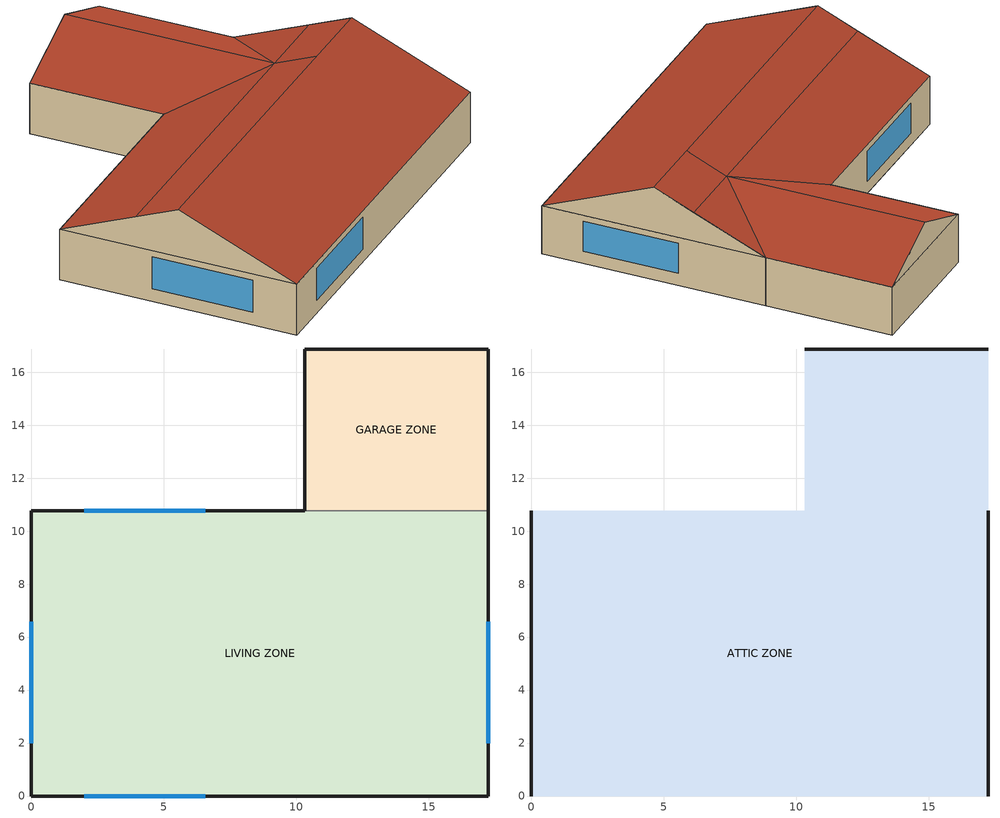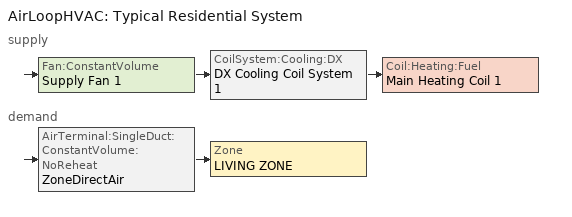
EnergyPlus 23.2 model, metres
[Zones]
GARAGE ZONE
 floor adiabatic (FLOOR:GARAGE): 10.32,10.78 10.32,16.88 17.24,16.88 17.24,10.78 z0
 wall outside (EXTWALL:GARAGE): 17.24,10.78 17.24,16.88 / 10.32,16.88 10.32,10.78 z0:2.44
 wall outside (Garage:SteelDoor): 17.24,16.88 10.32,16.88 z0:2.44
 wall to LIVING ZONE (INTERIORWall): 10.32,10.78 17.24,10.78 z0:2.44
LIVING ZONE
 floor adiabatic (FLOOR:LIVING): 0,0 0,10.78 17.24,10.78 17.24,0 z0
 wall outside (EXTWALL:LIVING): 10.32,10.78 0,10.78 0,0 17.24,0 17.24,10.78 z0:2.44
 window (Dbl Clr 3mm/6mm Air): 17.24,2 17.24,6.57 / 6.57,10.78 2,10.78 / 2,0 6.57,0 / 0,6.57 0,2 z0.61:2.13
ATTIC ZONE
 floor to GARAGE ZONE (CEILING:Garage): 10.32,10.78 10.32,16.88 17.24,16.88 17.24,10.78 z2.44
 floor to LIVING ZONE (reverseCEILING:LIVING): 0,0 0,10.78 17.24,10.78 17.24,0 z2.44
 wall outside (GABLE): 13.78,16.88,3.88 17.24,16.88,2.44 10.32,16.88,2.44; 17.24,5.39,4.68 17.24,0,2.44 17.24,10.78,2.44; 0,5.39,4.68 0,10.78,2.44 0,0,2.44
 roof outside (ROOF): 13.78,16.88,3.88 13.78,7.32,3.88 17.24,10.78,2.44 17.24,16.88,2.44; 13.78,5.39,4.68 13.78,7.32,3.88 0,7.32,3.88 0,5.39,4.68; 13.78,7.32,3.88 10.33,10.78,2.44 0,10.78,2.44 0,7.32,3.88; 17.24,5.39,4.68 17.24,7.32,3.88 13.78,7.32,3.88 13.78,5.39,4.68; 17.24,7.32,3.88 17.24,10.78,2.44 13.78,7.32,3.88; 0,5.39,4.68 0,0,2.44 17.24,0,2.44 17.24,5.39,4.68; 10.32,16.88,2.44 10.32,10.78,2.44 13.78,7.32,3.88 13.78,16.88,3.88
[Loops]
AirLoopHVAC 'Typical Residential System'
 supply: Fan:ConstantVolume 'Supply Fan 1' > CoilSystem:Cooling:DX 'DX Cooling Coil System 1' > Coil:Heating:Fuel 'Main Heating Coil 1'
 demand: AirTerminal:SingleDuct:ConstantVolume:NoReheat 'ZoneDirectAir' > Zone 'LIVING ZONE'
[Building]
House with AirflowNetwork simulation: Loads convergence tolerance value=0.001; Maximum number of warmup days=25; Minimum number of warmup days=6; North axis=0; Solar distribution=FullInteriorAndExterior; Temperature convergence tolerance value=0.005; Terrain=Suburbs
[Site:GroundTemperature:BuildingSurface]
20.03, 20.03, 20.13, 20.3, 20.43, 20.52, 20.62, 20.77, 20.78, 20.55, 20.44, 20.2
[Site:Location]
CHICAGO_IL_USA TMY2-94846: Elevation=190; Latitude=41.78; Longitude=-87.75; Time zone=-6
[SizingPeriod:DesignDay] Barometric pressure=99063; Day of month=21; Daylight saving time indicator=No; Humidity condition type=WetBulb; Rain indicator=No; Snow indicator=No; Solar model indicator=ASHRAEClearSky
Name | Daily dry bulb temperature range | Day type | Maximum dry bulb temperature | Month | Sky clearness | Wetbulb or dewpoint at maximum dry bulb | Wind direction | Wind speed
CHICAGO_IL_USA Annual Cooling 1% Design Conditions DB/MCWB | 10.7 | SummerDesignDay | 31.5 | 7 | 1 | 23 | 230 | 5.3
CHICAGO_IL_USA Annual Heating 99% Design Conditions DB | 0 | WinterDesignDay | -17.3 | 1 | 0 | -17.3 | 270 | 4.9
[Construction]
CEILING:Garage: GP01
Dbl Clr 3mm/6mm Air: CLEAR 3MM, AIR 6MM, CLEAR 3MM
EXTWALL:GARAGE: A1 - 1 IN STUCCO, CB11
EXTWALL:LIVING: A1 - 1 IN STUCCO, CB11, GP01
FLOOR:GARAGE: CC03
FLOOR:LIVING: CC03, CP02
GABLE: PW03
Garage:SteelDoor: HF-A3
INTERIORWall: GP01, IN02, GP01
ROOF: AR02, PW03
reverseCEILING:LIVING: GP01, IN05
[Material] Thermal absorptance=0.9
Name | Conductivity | Density | Roughness | Solar absorptance | Specific heat | Thickness | Visible absorptance
A1 - 1 IN STUCCO | 0.691831 | 1858.142 | Smooth | 0.92 | 836.8 | 0.0253898 | 0.92
CB11 | 1.048 | 1105 | MediumRough | 0.2 | 837 | 0.2032 | 0.2
CC03 | 1.31 | 2243 | MediumRough | 0.65 | 837 | 0.1016 | 0.65
GP01 | 0.16 | 801 | MediumSmooth | 0.75 | 837 | 0.0127 | 0.75
HF-A3 | 44.9696 | 7689 | Smooth | 0.2 | 418 | 0.0015 | 0.2
IN02 | 0.043 | 10 | Rough | 0.75 | 837 | 0.0901 | 0.75
IN05 | 0.043 | 10 | Rough | 0.75 | 837 | 0.2458 | 0.75
PW03 | 0.115 | 545 | MediumSmooth | 0.78 | 1213 | 0.0127 | 0.78
[Material:NoMass] Thermal absorptance=0.9
Name | Roughness | Solar absorptance | Thermal resistance | Visible absorptance
AR02 | VeryRough | 0.7 | 0.078 | 0.7
CP02 | Rough | 0.75 | 0.217 | 0.75
[WindowMaterial:Gas]
AIR 6MM: Gas type=Air; Thickness=0.006
[WindowMaterial:Glazing]
CLEAR 3MM: Back side infrared hemispherical emissivity=0.84; Back side solar reflectance at normal incidence=0.075; Back side visible reflectance at normal incidence=0.081; Conductivity=0.9; Front side infrared hemispherical emissivity=0.84; Front side solar reflectance at normal incidence=0.075; Front side visible reflectance at normal incidence=0.081; Infrared transmittance at normal incidence=0; Optical data type=SpectralAverage; Solar transmittance at normal incidence=0.837; Thickness=0.003; Visible transmittance at normal incidence=0.898
[AirLoopHVAC]
Typical Residential System: Design supply air flow rate=1.18
[AirTerminal:SingleDuct:ConstantVolume:NoReheat]
ZoneDirectAir: Availability schedule=HVACAvailSched; Maximum air flow rate=1.18
[AvailabilityManager:Scheduled]
Reheat System 1 Avail: Schedule=HVACAvailSched
[Coil:Cooling:DX:SingleSpeed]
ACDXCoil 1: 2023 rated evaporator fan power per volume flow rate=934.4; Availability schedule=HVACAvailSched; Energy input ratio function of flow fraction curve=WindACEIRFFF; Energy input ratio function of temperature curve=WindACEIRFT; Gross rated cooling cop=3; Gross rated sensible heat ratio=0.8; Gross rated total cooling capacity=21000; Part load fraction correlation curve=WindACPLFFPLR; Rated air flow rate=1.18; Total cooling capacity function of flow fraction curve=WindACCoolCapFFF; Total cooling capacity function of temperature curve=WindACCoolCapFT
[Coil:Heating:Fuel]
Main Heating Coil 1: Availability schedule=HVACAvailSched; Burner efficiency=0.8; Fuel type=NaturalGas; Nominal capacity=80000
[CoilSystem:Cooling:DX]
DX Cooling Coil System 1: Availability schedule=HVACAvailSched; Cooling coil=ACDXCoil 1
[ElectricEquipment]
LIVING ZONE ElecEq: Design level=500; Design level calculation method=EquipmentLevel; Fraction latent=0; Fraction lost=0; Fraction radiant=0.3; Schedule=INTERMITTENT; Zone or zonelist or space or spacelist=LIVING ZONE
[Fan:ConstantVolume]
Supply Fan 1: Availability schedule=HVACAvailSched; Fan total efficiency=0.7; Maximum flow rate=1.18; Motor efficiency=0.9; Motor in airstream fraction=1; Pressure rise=400
[Lights]
LIVING ZONE Lights: Design level calculation method=LightingLevel; End use subcategory=GeneralLights; Fraction radiant=0.2; Fraction replaceable=0; Fraction visible=0.2; Lighting level=1000; Return air fraction=0; Schedule=HOUSE LIGHTING; Zone or zonelist or space or spacelist=LIVING ZONE
[People]
LIVING ZONE People: Activity level schedule=Activity Sch; Air velocity schedule=Air Velo Sch; Carbon dioxide generation rate=3.82e-08; Clothing insulation calculation method=ClothingInsulationSchedule; Clothing insulation schedule=Clothing Sch; Fraction radiant=0.3; Mean radiant temperature calculation type=ZoneAveraged; Number of people=3; Number of people calculation method=People; Number of people schedule=HOUSE OCCUPANCY; Thermal comfort model 1 type=Fanger; Work efficiency schedule=Work Eff Sch; Zone or zonelist or space or spacelist=LIVING ZONE
[SetpointManager:SingleZone:Reheat]
Supply Air Temp Manager: Control variable=Temperature; Control zone=LIVING ZONE; Maximum supply air temperature=45; Minimum supply air temperature=13; Setpoint node or nodelist=Supply Air Temp Nodes
[ThermostatSetpoint:DualSetpoint]
Setpoints: Cooling setpoint temperature schedule=Dual Cooling Setpoints; Heating setpoint temperature schedule=Dual Heating Setpoints
[Zone] Ceiling height=Autocalculate; Multiplier=1; Type=1; Volume=Autocalculate
ATTIC ZONE; GARAGE ZONE; LIVING ZONE
[ZoneControl:Thermostat]
Zone Thermostat: Zone or zonelist=LIVING ZONE; Control 1=Setpoints; Control type schedule=Dual Zone Control Type Sched
[Zone equipment]
LIVING ZONE: ZoneDirectAir
[ZoneInfiltration:DesignFlowRate] Constant term coefficient=1; Design flow rate calculation method=Flow/Zone; Schedule=INF-SCHED; Temperature term coefficient=0; Velocity squared term coefficient=0; Velocity term coefficient=0
Name | Design flow rate | Zone or zonelist or space or spacelist
ATTIC ZONE Infil 1 | 0.2 | ATTIC ZONE
GARAGE ZONE Infil 1 | 0.1 | GARAGE ZONE
LIVING ZONE Infil 1 | 0.01 | LIVING ZONE
[ZoneVentilation:DesignFlowRate]
LIVING ZONE Ventl 1: Constant term coefficient=0.606; Delta temperature=1; Design flow rate=0.02; Design flow rate calculation method=Flow/Zone; Fan pressure rise=0; Fan total efficiency=1; Minimum indoor temperature=18; Schedule=INF-SCHED; Temperature term coefficient=0.03636; Velocity squared term coefficient=0; Velocity term coefficient=0.1177; Ventilation type=Natural; Zone or zonelist or space or spacelist=LIVING ZONE
[Curve:Biquadratic] Input unit type for x=Temperature; Input unit type for y=Temperature; Maximum value of x=23.88889; Maximum value of y=46.11111; Minimum value of x=12.77778; Minimum value of y=18; Output unit type=Dimensionless
Name | Coefficient1 constant | Coefficient2 x | Coefficient3 x 2 | Coefficient4 y | Coefficient5 y 2 | Coefficient6 x y
WindACCoolCapFT | 0.942588 | 0.00954335 | 0.00068377 | -0.0110427 | 5.249e-06 | -9.72e-06
WindACEIRFT | 0.342414 | 0.034885 | -0.0006237 | 0.00497722 | 0.000437951 | -0.000728028
[Curve:Quadratic]
Name | Maximum value of x | Minimum value of x | Coefficient1 constant | Coefficient2 x | Coefficient3 x 2
WindACCoolCapFFF | 1.5 | 0.5 | 0.8 | 0.2 | 0
WindACEIRFFF | 1.5 | 0.5 | 1.1552 | -0.1808 | 0.0256
WindACPLFFPLR | 1 | 0 | 0.85 | 0.15 | 0
[Schedule:Compact]
Activity Sch: Through: 12/31, For: AllDays, Until: 24:00, 131.8
Air Velo Sch: Through: 12/31, For: AllDays, Until: 24:00, 0.137
Clothing Sch; HVACAvailSched; INF-SCHED: Through: 12/31, For: AllDays, Until: 24:00, 1
Dual Cooling Setpoints: Through: 12/31, For: AllDays, Until: 24:00, 26.6
Dual Heating Setpoints: Through: 12/31, For: AllDays, Until: 24:00, 22
Dual Zone Control Type Sched: Through: 12/31, For: AllDays, Until: 24:00, 4
HOUSE LIGHTING: Through: 12/31, For: WeekDays, Until: 6:00, 0.05, Until: 7:00, 0.2, Until: 17:00, 1, Until: 18:00, 0.5, Until: 24:00, 0.05, For: AllOtherDays, Until: 24:00, 0.05
HOUSE OCCUPANCY: Through: 12/31, For: WeekDays, Until: 6:00, 1, Until: 7:00, 0.1, Until: 8:00, 0.5, Until: 12:00, 1, Until: 13:00, 0.5, Until: 16:00, 1, Until: 17:00, 0.5, Until: 18:00, 0.1, Until: 24:00, 1, For: AllOtherDays, Until: 24:00, 0
INTERMITTENT: Through: 12/31, For: WeekDays, Until: 8:00, 0, Until: 18:00, 1, Until: 24:00, 0, For: AllOtherDays, Until: 24:00, 0
Work Eff Sch: Through: 12/31, For: AllDays, Until: 24:00, 0
[AirflowNetwork:Distribution:Component:Coil] Air path hydraulic diameter=1; Air path length=0.1
Name | Coil
AirflowNetwork:Distribution:Component:Coil 1 | ACDXCoil 1
AirflowNetwork:Distribution:Component:Coil 2 | Main Heating Coil 1
[AirflowNetwork:Distribution:Component:Duct] Overall moisture transmittance coefficient from air to air=1e-07
Name | Coefficient for local dynamic loss due to fitting | Cross section area | Duct length | Heat transmittance coefficient u factor for duct wall construction | Hydraulic diameter | Inside convection coefficient | Outside convection coefficient | Surface roughness
AirLoopReturn; AirLoopSupply; ZoneConnectionDuct | 0 | 0.7854 | 0.1 | 0.001226 | 1 | 0.0325 | 0.0065 | 0.0001
MainReturn | 0.01 | 0.1963 | 1 | 0.001226 | 0.5 | 0.0325 | 0.0065 | 0.0009
MainTruck | 0.01 | 0.1297 | 2 | 0.946792 | 0.4064 | 25.09 | 5.018 | 0.0009
ZoneReturn | 0.01 | 0.1963 | 3 | 0.001226 | 0.5 | 0.0325 | 0.0065 | 0.0009
ZoneSupply | 0.91 | 0.1297 | 10 | 0.946792 | 0.4064 | 25.09 | 5.018 | 0.0009
ZoneSupply1Link2 ATInlet Duct | 0 | 0.1297 | 0.0001 | 1e-07 | 0.4064 | 25.09 | 5.018 | 0.0009
[AirflowNetwork:Distribution:Component:Fan]
AirflowNetwork:Distribution:Component:Fan 1: Fan=Supply Fan 1
[AirflowNetwork:Distribution:Component:LeakageRatio] Air mass flow exponent=0.65; Maximum flow rate=1.9
Name | Effective leakage ratio | Reference pressure difference
ReturnLeak | 0.05 | 15
SupplyLeak | 0.1 | 60
[AirflowNetwork:Distribution:Linkage]
Name | Component | Node 1 | Node 2 | Thermal zone
CoolingCoilLink | ACDXCoil 1 | FanOutletNode | HeatingInletNode
EquipmentAirLoopLink | AirLoopSupply | HeatingOutletNode | EquipmentInletNode
HeatingCoilLink | Main Heating Coil 1 | HeatingInletNode | HeatingOutletNode
Main Link | MainTruck | EquipmentInletNode | SplitterNode | Attic Zone
ReturnMixerLink | MainReturn | MixerNode | MainReturnNode | Garage Zone
SupplyFanLink | Supply Fan 1 | FanInletNode | FanOutletNode
SystemInletLink | MainReturn | MainInletNode | FanInletNode | GARAGE ZONE
SystemReturnLink | AirLoopReturn | MainReturnNode | MainInletNode
ZoneReturn1Link | ZoneReturn | ZoneOutletNode | ZoneReturnNode | Attic Zone
ZoneReturn2Link | ZoneReturn | ZoneReturnNode | MixerNode | Garage Zone
ZoneReturnConnectionLink | ZoneConnectionDuct | LIVING ZONE | ZoneOutletNode
ZoneReturnLeakLink | ReturnLeak | Garage Zone | ZoneReturnNode
ZoneSupply1Link2 | ZoneSupply | ZoneSupplyNode | ZoneSupplyRegisterNode ATInlet | Attic Zone
ZoneSupply1Link2 ATInlet | ZoneSupply1Link2 ATInlet Duct | ZoneSupplyRegisterNode ATInlet | ZoneSupplyRegisterNode | Attic Zone
ZoneSupplyConnectionLink | ZoneConnectionDuct | ZoneSupplyRegisterNode | LIVING ZONE
ZoneSupplyLeakLink | SupplyLeak | ZoneSupplyNode | Attic Zone
ZoneSupplyLink1 | ZoneSupply | SplitterNode | ZoneSupplyNode | Attic Zone
[AirflowNetwork:Distribution:Node] Node height=3
Name | Component object type or node type
EquipmentInletNode; FanInletNode; FanOutletNode; HeatingInletNode; HeatingOutletNode; MainInletNode; MainReturnNode; ZoneOutletNode; ZoneReturnNode; ZoneSupplyNode; ZoneSupplyRegisterNode; ZoneSupplyRegisterNode ATInlet | Other
MixerNode | AirLoopHVAC:ZoneMixer
SplitterNode | AirLoopHVAC:ZoneSplitter
[AirflowNetwork:MultiZone:ReferenceCrackConditions]
ReferenceCrackConditions: Reference barometric pressure=101325; Reference humidity ratio=0; Reference temperature=20
[AirflowNetwork:MultiZone:Surface] Window door opening factor or crack factor=1
Name | Leakage component | Surface
AirflowNetwork:MultiZone:Surface 1 | ZoneLeak | Living:South
AirflowNetwork:MultiZone:Surface 2 | ZoneLeak | Living:West
AirflowNetwork:MultiZone:Surface 3 | AtticLeak | EastRoof
AirflowNetwork:MultiZone:Surface 4 | GarageLeak | Garage:FrontDoor
AirflowNetwork:MultiZone:Surface 5 | InterCondZoneLeak | Living:Ceiling
AirflowNetwork:MultiZone:Surface 6 | InterCondZoneLeak | Living:Interior
AirflowNetwork:MultiZone:Surface 7 | InterZoneLeak | Garage:Ceiling
[AirflowNetwork:MultiZone:Surface:Crack] Air mass flow exponent=0.65; Reference crack conditions=ReferenceCrackConditions
Name | Air mass flow coefficient at reference conditions
AtticLeak; InterZoneLeak | 0.05
GarageLeak | 0.03
InterCondZoneLeak | 0.01
ZoneLeak | 0.02
[AirflowNetwork:MultiZone:Zone] Indoor and outdoor enthalpy difference lower limit for maximum venting open factor=0; Indoor and outdoor enthalpy difference upper limit for minimum venting open factor=300000; Indoor and outdoor temperature difference lower limit for maximum venting open factor=0; Indoor and outdoor temperature difference upper limit for minimum venting open factor=100; Minimum venting open factor=1; Ventilation control mode=NoVent
Name | Zone
AirflowNetwork:MultiZone:Zone 1 | LIVING ZONE
AirflowNetwork:MultiZone:Zone 2 | GARAGE ZONE
AirflowNetwork:MultiZone:Zone 3 | ATTIC ZONE
[AirflowNetwork:SimulationControl]
House AirflowNetwork: Absolute airflow convergence tolerance=1e-06; Airflownetwork control=MultizoneWithDistributionOnlyDuringFanOperation; Azimuth angle of long axis of building=0; Building type=LowRise; Convergence acceleration limit=-0.5; Initialization type=ZeroNodePressures; Maximum number of iterations=500; Ratio of building width along short axis to width along long axis=1; Relative airflow convergence tolerance=0.0001; Wind pressure coefficient type=SurfaceAverageCalculation
